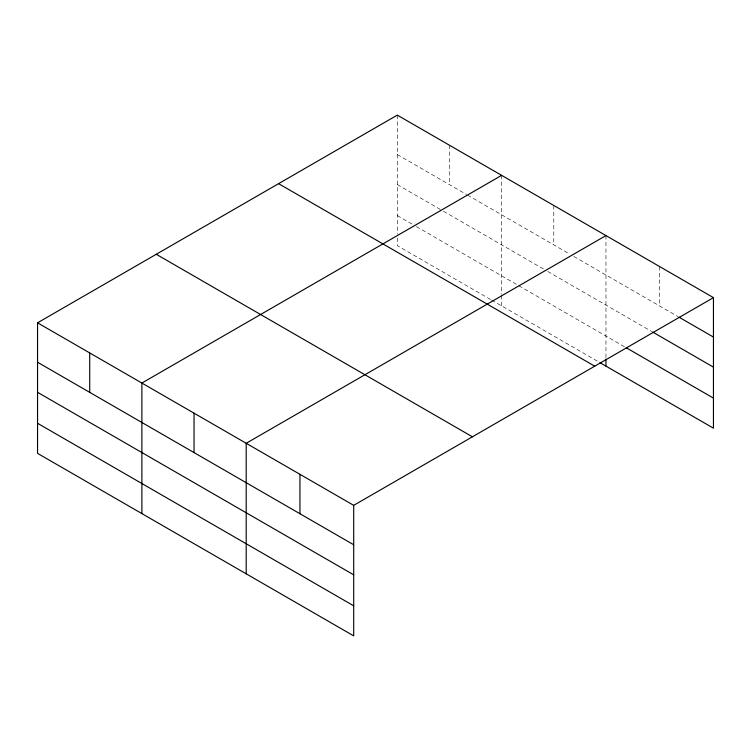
<?xml version="1.0" encoding="UTF-8"?>
<svg xmlns="http://www.w3.org/2000/svg" width="751" height="751" viewBox="0 0 751 751"><rect width="100%" height="100%" fill="white"/><g stroke="black" fill="none" stroke-linecap="round" stroke-linejoin="round"><path stroke-width="0.56" stroke-dasharray="3.75 2.82" d="M397.298 154.537L466.521 194.5M467.526 195.082L569.849 254.157M573.858 256.476L677.956 316.575M397.298 184.605L442.442 210.674M443.447 211.247L543.762 269.168M547.779 271.486L651.596 331.426M397.298 215.584L412.346 224.277M416.364 226.595L625.226 347.178M490.6 299.518L397.298 245.652L397.298 235.251M491.595 300.1L598.941 362.066M659.707 266.614L659.707 306.032M605.963 235.579L605.963 358.03M553.797 205.464L553.797 244.892M501.63 175.349L501.63 294.326M501.63 295.481L501.63 305.892M449.464 145.234L449.464 184.652M397.298 115.119L397.298 234.096"/><path stroke-width="1.13" d="M713.45 297.64L397.298 115.119L37.55 322.817L37.55 453.36L353.702 635.881L353.702 505.348L713.45 297.64L713.45 428.183L599.936 362.649M501.63 175.349L141.883 383.048L141.883 513.59M605.963 235.579L246.206 443.287L246.206 573.82M678.97 317.157L713.45 337.068M652.61 332.008L713.45 367.136M626.24 347.76L713.45 398.114M278.583 183.657L594.736 366.188M156.264 254.279L472.417 436.8M37.55 322.817L353.702 505.348M37.55 362.245L353.702 544.766M37.55 392.313L353.702 574.834M37.55 423.292L353.702 605.813M605.963 359.185L605.963 366.122M299.949 474.313L299.949 513.74M194.04 413.172L194.04 452.59M89.716 352.932L89.716 392.36"/></g></svg>
